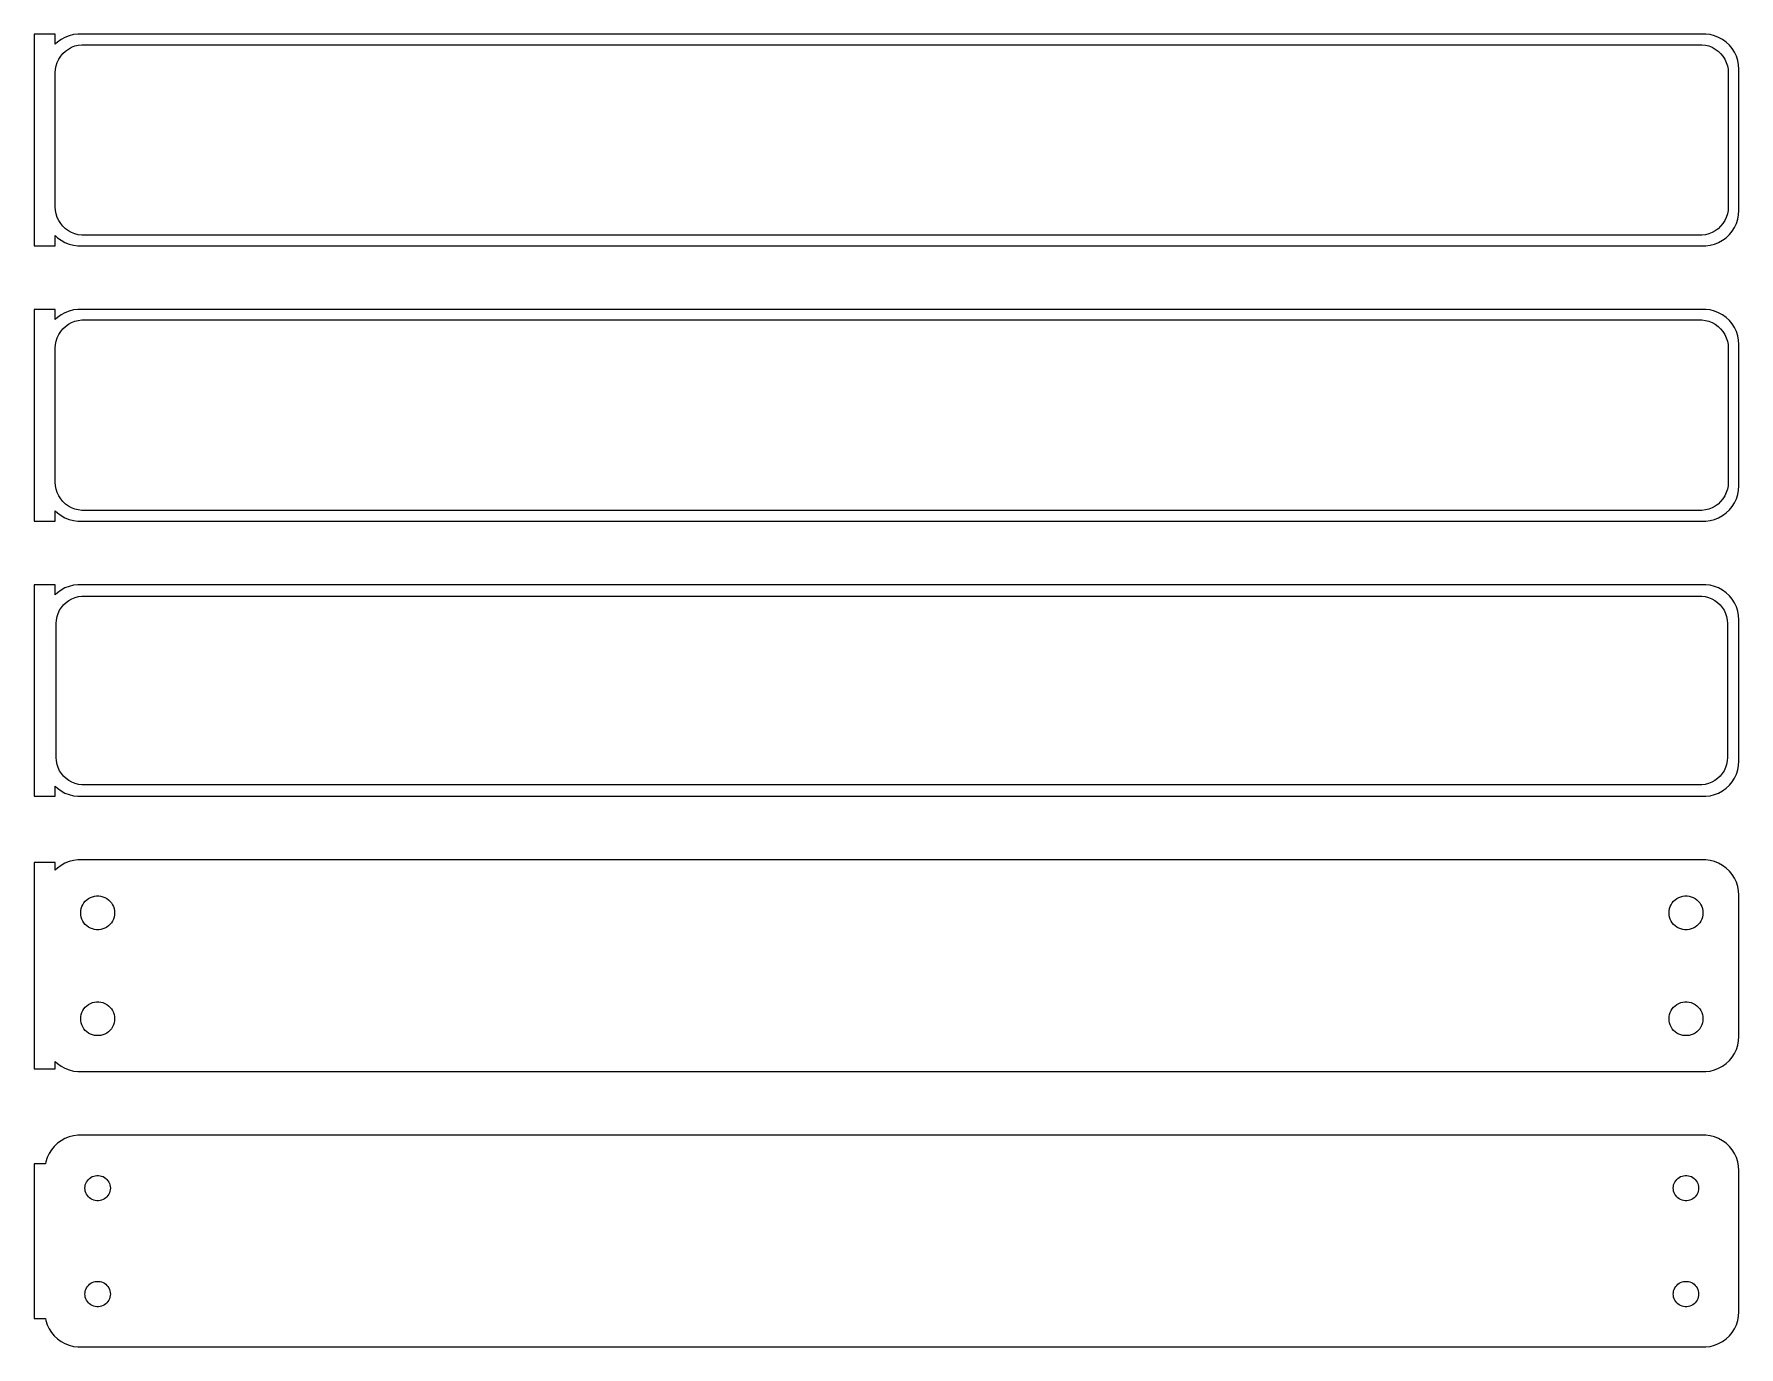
# Model space of a CAD drawing. Header units: metres. Extents: x -122 to 120, y 141 to 327.
import ezdxf

# ---------------------------------------------------------------- set-up
doc = ezdxf.new("R2010")
doc.units = ezdxf.units.M

msp = doc.modelspace()

# ---------------------------------------------------------------- linework, layer by layer
for p, q in [((-118.5, 326.99), (-121.5, 326.99)), ((-121.5, 326.99), (-121.5, 297.01)), ((-118.5, 325.559), (-118.5, 326.99)), ((-117.679, 326.222), (-118.187, 325.853)), ((-117.129, 326.524), (-117.679, 326.222)), ((-116.545, 326.755), (-117.129, 326.524)), ((-115.937, 326.911), (-116.545, 326.755)), ((-115.314, 326.99), (-115.937, 326.911)), ((115.314, 326.99), (-115.314, 326.99)), ((115.937, 326.911), (115.314, 326.99)), ((116.545, 326.755), (115.937, 326.911)), ((117.129, 326.524), (116.545, 326.755)), ((117.679, 326.222), (117.129, 326.524)), ((118.187, 325.853), (117.679, 326.222)), ((-118.187, 325.853), (-118.5, 325.559)), ((-118.005, 323.427), (-117.736, 323.851)), ((-117.736, 323.851), (-117.416, 324.238)), ((-117.416, 324.238), (-117.05, 324.582)), ((-117.05, 324.582), (-116.643, 324.877)), ((-116.643, 324.877), (-116.203, 325.119)), ((-116.203, 325.119), (-115.736, 325.304)), ((-115.736, 325.304), (-115.25, 325.429)), ((-115.25, 325.429), (-114.751, 325.492)), ((-114.751, 325.492), (114.751, 325.492)), ((114.751, 325.492), (115.25, 325.429)), ((115.25, 325.429), (115.736, 325.304)), ((115.736, 325.304), (116.203, 325.119)), ((116.203, 325.119), (116.643, 324.877)), ((116.643, 324.877), (117.05, 324.582)), ((117.05, 324.582), (117.416, 324.238)), ((117.416, 324.238), (117.736, 323.851)), ((117.736, 323.851), (118.005, 323.427)), ((118.645, 325.423), (118.187, 325.853)), ((119.045, 324.939), (118.645, 325.423)), ((119.382, 324.409), (119.045, 324.939)), ((119.649, 323.841), (119.382, 324.409)), ((119.843, 323.243), (119.649, 323.841)), ((-118.5, 321.5), (-118.468, 322.001)), ((-118.5, 302.5), (-118.5, 321.5)), ((-118.468, 322.001), (-118.374, 322.495)), ((-118.374, 322.495), (-118.219, 322.972)), ((-118.219, 322.972), (-118.005, 323.427)), ((118.005, 323.427), (118.219, 322.972)), ((118.219, 322.972), (118.374, 322.495)), ((118.374, 322.495), (118.468, 322.001)), ((118.468, 322.001), (118.5, 321.5)), ((118.5, 321.5), (118.5, 302.5)), ((119.961, 322.627), (119.843, 323.243)), ((120, 322), (119.961, 322.627)), ((120, 302), (120, 322)), ((-118.468, 301.999), (-118.5, 302.5)), ((-118.374, 301.505), (-118.468, 301.999)), ((118.468, 301.999), (118.374, 301.505)), ((118.5, 302.5), (118.468, 301.999)), ((119.961, 301.373), (120, 302)), ((-118.219, 301.028), (-118.374, 301.505)), ((-118.005, 300.573), (-118.219, 301.028)), ((-117.736, 300.149), (-118.005, 300.573)), ((-117.416, 299.762), (-117.736, 300.149)), ((-117.05, 299.418), (-117.416, 299.762)), ((117.416, 299.762), (117.05, 299.418)), ((117.736, 300.149), (117.416, 299.762)), ((118.005, 300.573), (117.736, 300.149)), ((118.219, 301.028), (118.005, 300.573)), ((118.374, 301.505), (118.219, 301.028)), ((119.045, 299.061), (119.382, 299.591)), ((119.382, 299.591), (119.649, 300.159)), ((119.649, 300.159), (119.843, 300.757)), ((119.843, 300.757), (119.961, 301.373)), ((-118.5, 298.441), (-118.187, 298.147)), ((-118.5, 297.01), (-118.5, 298.441)), ((-118.187, 298.147), (-117.679, 297.778)), ((-117.679, 297.778), (-117.129, 297.476)), ((-117.129, 297.476), (-116.545, 297.245)), ((-116.643, 299.123), (-117.05, 299.418)), ((-116.203, 298.881), (-116.643, 299.123)), ((-116.545, 297.245), (-115.937, 297.089)), ((-115.736, 298.696), (-116.203, 298.881)), ((-115.937, 297.089), (-115.314, 297.01)), ((-115.25, 298.571), (-115.736, 298.696)), ((-114.751, 298.508), (-115.25, 298.571)), ((114.751, 298.508), (-114.751, 298.508)), ((115.25, 298.571), (114.751, 298.508)), ((115.736, 298.696), (115.25, 298.571)), ((115.314, 297.01), (115.937, 297.089)), ((116.203, 298.881), (115.736, 298.696)), ((115.937, 297.089), (116.545, 297.245)), ((116.643, 299.123), (116.203, 298.881)), ((116.545, 297.245), (117.129, 297.476)), ((117.05, 299.418), (116.643, 299.123)), ((117.129, 297.476), (117.679, 297.778)), ((117.679, 297.778), (118.187, 298.147)), ((118.187, 298.147), (118.645, 298.577)), ((118.645, 298.577), (119.045, 299.061)), ((-121.5, 297.01), (-118.5, 297.01)), ((-115.314, 297.01), (115.314, 297.01)), ((-118.5, 287.99), (-121.5, 287.99)), ((-121.5, 287.99), (-121.5, 258.01)), ((-118.5, 286.559), (-118.5, 287.99)), ((-117.129, 287.524), (-117.679, 287.222)), ((-116.545, 287.755), (-117.129, 287.524)), ((-115.937, 287.911), (-116.545, 287.755)), ((-115.314, 287.99), (-115.937, 287.911)), ((115.314, 287.99), (-115.314, 287.99)), ((115.937, 287.911), (115.314, 287.99)), ((116.545, 287.755), (115.937, 287.911)), ((117.129, 287.524), (116.545, 287.755)), ((117.679, 287.222), (117.129, 287.524)), ((-118.187, 286.853), (-118.5, 286.559)), ((-117.679, 287.222), (-118.187, 286.853)), ((-117.736, 284.851), (-117.416, 285.238)), ((-117.416, 285.238), (-117.05, 285.582)), ((-117.05, 285.582), (-116.643, 285.877)), ((-116.643, 285.877), (-116.203, 286.119)), ((-116.203, 286.119), (-115.736, 286.304)), ((-115.736, 286.304), (-115.25, 286.429)), ((-115.25, 286.429), (-114.751, 286.492)), ((-114.751, 286.492), (114.751, 286.492)), ((114.751, 286.492), (115.25, 286.429)), ((115.25, 286.429), (115.736, 286.304)), ((115.736, 286.304), (116.203, 286.119)), ((116.203, 286.119), (116.643, 285.877)), ((116.643, 285.877), (117.05, 285.582)), ((117.05, 285.582), (117.416, 285.238)), ((117.416, 285.238), (117.736, 284.851)), ((118.187, 286.853), (117.679, 287.222)), ((118.645, 286.423), (118.187, 286.853)), ((119.045, 285.939), (118.645, 286.423)), ((119.382, 285.409), (119.045, 285.939)), ((119.649, 284.841), (119.382, 285.409)), ((-118.5, 282.5), (-118.468, 283.001)), ((-118.468, 283.001), (-118.374, 283.495)), ((-118.374, 283.495), (-118.219, 283.972)), ((-118.219, 283.972), (-118.005, 284.427)), ((-118.005, 284.427), (-117.736, 284.851)), ((117.736, 284.851), (118.005, 284.427)), ((118.005, 284.427), (118.219, 283.972)), ((118.219, 283.972), (118.374, 283.495)), ((118.374, 283.495), (118.468, 283.001)), ((118.468, 283.001), (118.5, 282.5)), ((119.843, 284.243), (119.649, 284.841)), ((119.961, 283.627), (119.843, 284.243)), ((120, 283), (119.961, 283.627)), ((120, 263), (120, 283)), ((-118.5, 263.5), (-118.5, 282.5)), ((118.5, 282.5), (118.5, 263.5)), ((-118.468, 262.999), (-118.5, 263.5)), ((118.5, 263.5), (118.468, 262.999)), ((-118.374, 262.505), (-118.468, 262.999)), ((-118.219, 262.028), (-118.374, 262.505)), ((-118.005, 261.573), (-118.219, 262.028)), ((-117.736, 261.149), (-118.005, 261.573)), ((-117.416, 260.762), (-117.736, 261.149)), ((117.736, 261.149), (117.416, 260.762)), ((118.005, 261.573), (117.736, 261.149)), ((118.219, 262.028), (118.005, 261.573)), ((118.374, 262.505), (118.219, 262.028)), ((118.468, 262.999), (118.374, 262.505)), ((119.382, 260.591), (119.649, 261.159)), ((119.649, 261.159), (119.843, 261.757)), ((119.843, 261.757), (119.961, 262.373)), ((119.961, 262.373), (120, 263)), ((-118.5, 259.441), (-118.187, 259.147)), ((-118.5, 258.01), (-118.5, 259.441)), ((-118.187, 259.147), (-117.679, 258.778)), ((-117.679, 258.778), (-117.129, 258.476)), ((-117.05, 260.418), (-117.416, 260.762)), ((-117.129, 258.476), (-116.545, 258.245)), ((-116.643, 260.123), (-117.05, 260.418)), ((-116.203, 259.881), (-116.643, 260.123)), ((-115.736, 259.696), (-116.203, 259.881)), ((-115.25, 259.571), (-115.736, 259.696)), ((-114.751, 259.508), (-115.25, 259.571)), ((114.751, 259.508), (-114.751, 259.508)), ((115.25, 259.571), (114.751, 259.508)), ((115.736, 259.696), (115.25, 259.571)), ((116.203, 259.881), (115.736, 259.696)), ((116.643, 260.123), (116.203, 259.881)), ((116.545, 258.245), (117.129, 258.476)), ((117.05, 260.418), (116.643, 260.123)), ((117.416, 260.762), (117.05, 260.418)), ((117.129, 258.476), (117.679, 258.778)), ((117.679, 258.778), (118.187, 259.147)), ((118.187, 259.147), (118.645, 259.577)), ((118.645, 259.577), (119.045, 260.061)), ((119.045, 260.061), (119.382, 260.591)), ((-121.5, 258.01), (-118.5, 258.01)), ((-116.545, 258.245), (-115.937, 258.089)), ((-115.937, 258.089), (-115.314, 258.01)), ((-115.314, 258.01), (115.314, 258.01)), ((115.314, 258.01), (115.937, 258.089)), ((115.937, 258.089), (116.545, 258.245)), ((-118.5, 248.99), (-121.5, 248.99)), ((-121.5, 248.99), (-121.5, 219.01)), ((-118.5, 247.559), (-118.5, 248.99)), ((-116.545, 248.755), (-117.129, 248.524)), ((-115.937, 248.911), (-116.545, 248.755)), ((-115.314, 248.99), (-115.937, 248.911)), ((115.314, 248.99), (-115.314, 248.99)), ((115.937, 248.911), (115.314, 248.99)), ((116.545, 248.755), (115.937, 248.911)), ((117.129, 248.524), (116.545, 248.755)), ((-118.187, 247.853), (-118.5, 247.559)), ((-117.679, 248.222), (-118.187, 247.853)), ((-117.129, 248.524), (-117.679, 248.222)), ((-117.323, 246.151), (-116.969, 246.484)), ((-116.969, 246.484), (-116.575, 246.77)), ((-116.575, 246.77), (-116.149, 247.004)), ((-116.149, 247.004), (-115.697, 247.183)), ((-115.697, 247.183), (-115.226, 247.304)), ((-115.226, 247.304), (-114.743, 247.365)), ((-114.743, 247.365), (114.743, 247.365)), ((114.743, 247.365), (115.226, 247.304)), ((115.226, 247.304), (115.697, 247.183)), ((115.697, 247.183), (116.149, 247.004)), ((116.149, 247.004), (116.575, 246.77)), ((116.575, 246.77), (116.969, 246.484)), ((116.969, 246.484), (117.323, 246.151)), ((117.679, 248.222), (117.129, 248.524)), ((118.187, 247.853), (117.679, 248.222)), ((118.645, 247.423), (118.187, 247.853)), ((119.045, 246.939), (118.645, 247.423)), ((119.382, 246.409), (119.045, 246.939)), ((119.649, 245.841), (119.382, 246.409)), ((-118.373, 243.5), (-118.342, 243.985)), ((-118.342, 243.985), (-118.251, 244.463)), ((-118.251, 244.463), (-118.101, 244.926)), ((-118.101, 244.926), (-117.894, 245.366)), ((-117.894, 245.366), (-117.633, 245.776)), ((-117.633, 245.776), (-117.323, 246.151)), ((117.323, 246.151), (117.633, 245.776)), ((117.633, 245.776), (117.894, 245.366)), ((117.894, 245.366), (118.101, 244.926)), ((118.101, 244.926), (118.251, 244.463)), ((118.251, 244.463), (118.342, 243.985)), ((118.342, 243.985), (118.373, 243.5)), ((119.843, 245.243), (119.649, 245.841)), ((119.961, 244.627), (119.843, 245.243)), ((120, 244), (119.961, 244.627)), ((120, 224), (120, 244)), ((-118.373, 224.5), (-118.373, 243.5)), ((118.373, 243.5), (118.373, 224.5)), ((-118.342, 224.015), (-118.373, 224.5)), ((-118.251, 223.537), (-118.342, 224.015)), ((-118.101, 223.074), (-118.251, 223.537)), ((-117.894, 222.634), (-118.101, 223.074)), ((-117.633, 222.224), (-117.894, 222.634)), ((-117.323, 221.849), (-117.633, 222.224)), ((117.633, 222.224), (117.323, 221.849)), ((117.894, 222.634), (117.633, 222.224)), ((118.101, 223.074), (117.894, 222.634)), ((118.251, 223.537), (118.101, 223.074)), ((118.342, 224.015), (118.251, 223.537)), ((118.373, 224.5), (118.342, 224.015)), ((119.649, 222.159), (119.843, 222.757)), ((119.843, 222.757), (119.961, 223.373)), ((119.961, 223.373), (120, 224)), ((-118.5, 220.441), (-118.187, 220.147)), ((-118.5, 219.01), (-118.5, 220.441)), ((-118.187, 220.147), (-117.679, 219.778)), ((-117.679, 219.778), (-117.129, 219.476)), ((-116.969, 221.516), (-117.323, 221.849)), ((-116.575, 221.23), (-116.969, 221.516)), ((-116.149, 220.996), (-116.575, 221.23)), ((-115.697, 220.817), (-116.149, 220.996)), ((-115.226, 220.696), (-115.697, 220.817)), ((-114.743, 220.635), (-115.226, 220.696)), ((114.743, 220.635), (-114.743, 220.635)), ((115.226, 220.696), (114.743, 220.635)), ((115.697, 220.817), (115.226, 220.696)), ((116.149, 220.996), (115.697, 220.817)), ((116.575, 221.23), (116.149, 220.996)), ((116.969, 221.516), (116.575, 221.23)), ((117.323, 221.849), (116.969, 221.516)), ((117.129, 219.476), (117.679, 219.778)), ((117.679, 219.778), (118.187, 220.147)), ((118.187, 220.147), (118.645, 220.577)), ((118.645, 220.577), (119.045, 221.061)), ((119.045, 221.061), (119.382, 221.591)), ((119.382, 221.591), (119.649, 222.159)), ((-121.5, 219.01), (-118.5, 219.01)), ((-117.129, 219.476), (-116.545, 219.245)), ((-116.545, 219.245), (-115.937, 219.089)), ((-115.937, 219.089), (-115.314, 219.01)), ((-115.314, 219.01), (115.314, 219.01)), ((115.314, 219.01), (115.937, 219.089)), ((115.937, 219.089), (116.545, 219.245)), ((116.545, 219.245), (117.129, 219.476)), ((-118.5, 209.615), (-121.5, 209.615)), ((-121.5, 209.615), (-121.5, 180.385)), ((-118.5, 208.559), (-118.5, 209.615)), ((-118.187, 208.853), (-118.5, 208.559)), ((-117.679, 209.222), (-118.187, 208.853)), ((-117.129, 209.524), (-117.679, 209.222)), ((-116.545, 209.755), (-117.129, 209.524)), ((-115.937, 209.911), (-116.545, 209.755)), ((-115.314, 209.99), (-115.937, 209.911)), ((115.314, 209.99), (-115.314, 209.99)), ((115.937, 209.911), (115.314, 209.99)), ((116.545, 209.755), (115.937, 209.911)), ((117.129, 209.524), (116.545, 209.755)), ((117.679, 209.222), (117.129, 209.524)), ((118.187, 208.853), (117.679, 209.222)), ((118.645, 208.423), (118.187, 208.853)), ((119.045, 207.939), (118.645, 208.423)), ((119.382, 207.409), (119.045, 207.939)), ((119.649, 206.841), (119.382, 207.409)), ((119.843, 206.243), (119.649, 206.841)), ((119.961, 205.627), (119.843, 206.243)), ((120, 205), (119.961, 205.627)), ((-114.881, 202.801), (-114.825, 203.097)), ((-114.825, 203.097), (-114.731, 203.383)), ((-114.731, 203.383), (-114.603, 203.656)), ((-114.603, 203.656), (-114.442, 203.911)), ((-114.442, 203.911), (-114.25, 204.143)), ((-114.25, 204.143), (-114.03, 204.349)), ((-114.03, 204.349), (-113.786, 204.526)), ((-113.786, 204.526), (-113.522, 204.672)), ((-113.522, 204.672), (-113.242, 204.783)), ((-113.242, 204.783), (-112.95, 204.857)), ((-112.95, 204.857), (-112.651, 204.895)), ((-112.651, 204.895), (-112.349, 204.895)), ((-112.349, 204.895), (-112.05, 204.857)), ((-112.05, 204.857), (-111.758, 204.783)), ((-111.758, 204.783), (-111.478, 204.672)), ((-111.478, 204.672), (-111.214, 204.526)), ((-111.214, 204.526), (-110.97, 204.349)), ((-110.97, 204.349), (-110.75, 204.143)), ((-110.75, 204.143), (-110.558, 203.911)), ((-110.558, 203.911), (-110.397, 203.656)), ((-110.397, 203.656), (-110.269, 203.383)), ((-110.269, 203.383), (-110.175, 203.097)), ((-110.175, 203.097), (-110.119, 202.801)), ((110.119, 202.801), (110.175, 203.097)), ((110.175, 203.097), (110.269, 203.383)), ((110.269, 203.383), (110.397, 203.656)), ((110.397, 203.656), (110.558, 203.911)), ((110.558, 203.911), (110.75, 204.143)), ((110.75, 204.143), (110.97, 204.349)), ((110.97, 204.349), (111.214, 204.526)), ((111.214, 204.526), (111.478, 204.672)), ((111.478, 204.672), (111.758, 204.783)), ((111.758, 204.783), (112.05, 204.857)), ((112.05, 204.857), (112.349, 204.895)), ((112.349, 204.895), (112.651, 204.895)), ((112.651, 204.895), (112.95, 204.857)), ((112.95, 204.857), (113.242, 204.783)), ((113.242, 204.783), (113.522, 204.672)), ((113.522, 204.672), (113.786, 204.526)), ((113.786, 204.526), (114.03, 204.349)), ((114.03, 204.349), (114.25, 204.143)), ((114.25, 204.143), (114.442, 203.911)), ((114.442, 203.911), (114.603, 203.656)), ((114.603, 203.656), (114.731, 203.383)), ((114.731, 203.383), (114.825, 203.097)), ((114.825, 203.097), (114.881, 202.801)), ((120, 185), (120, 205)), ((-114.9, 202.5), (-114.881, 202.801)), ((-114.881, 202.199), (-114.9, 202.5)), ((-114.825, 201.903), (-114.881, 202.199)), ((-114.731, 201.617), (-114.825, 201.903)), ((-114.603, 201.344), (-114.731, 201.617)), ((-114.442, 201.089), (-114.603, 201.344)), ((-114.25, 200.857), (-114.442, 201.089)), ((-114.03, 200.651), (-114.25, 200.857)), ((-113.786, 200.474), (-114.03, 200.651)), ((-113.522, 200.328), (-113.786, 200.474)), ((-111.214, 200.474), (-111.478, 200.328)), ((-110.97, 200.651), (-111.214, 200.474)), ((-110.75, 200.857), (-110.97, 200.651)), ((-110.558, 201.089), (-110.75, 200.857)), ((-110.397, 201.344), (-110.558, 201.089)), ((-110.269, 201.617), (-110.397, 201.344)), ((-110.175, 201.903), (-110.269, 201.617)), ((-110.119, 202.199), (-110.175, 201.903)), ((-110.119, 202.801), (-110.1, 202.5)), ((-110.1, 202.5), (-110.119, 202.199)), ((110.1, 202.5), (110.119, 202.801)), ((110.119, 202.199), (110.1, 202.5)), ((110.175, 201.903), (110.119, 202.199)), ((110.269, 201.617), (110.175, 201.903)), ((110.397, 201.344), (110.269, 201.617)), ((110.558, 201.089), (110.397, 201.344)), ((110.75, 200.857), (110.558, 201.089)), ((110.97, 200.651), (110.75, 200.857)), ((111.214, 200.474), (110.97, 200.651)), ((111.478, 200.328), (111.214, 200.474)), ((113.786, 200.474), (113.522, 200.328)), ((114.03, 200.651), (113.786, 200.474)), ((114.25, 200.857), (114.03, 200.651)), ((114.442, 201.089), (114.25, 200.857)), ((114.603, 201.344), (114.442, 201.089)), ((114.731, 201.617), (114.603, 201.344)), ((114.825, 201.903), (114.731, 201.617)), ((114.881, 202.199), (114.825, 201.903)), ((114.881, 202.801), (114.9, 202.5)), ((114.9, 202.5), (114.881, 202.199)), ((-113.242, 200.217), (-113.522, 200.328)), ((-112.95, 200.143), (-113.242, 200.217)), ((-112.651, 200.105), (-112.95, 200.143)), ((-112.349, 200.105), (-112.651, 200.105)), ((-112.05, 200.143), (-112.349, 200.105)), ((-111.758, 200.217), (-112.05, 200.143)), ((-111.478, 200.328), (-111.758, 200.217)), ((111.758, 200.217), (111.478, 200.328)), ((112.05, 200.143), (111.758, 200.217)), ((112.349, 200.105), (112.05, 200.143)), ((112.651, 200.105), (112.349, 200.105)), ((112.95, 200.143), (112.651, 200.105)), ((113.242, 200.217), (112.95, 200.143)), ((113.522, 200.328), (113.242, 200.217)), ((-114.825, 188.097), (-114.731, 188.383)), ((-114.731, 188.383), (-114.603, 188.656)), ((-114.603, 188.656), (-114.442, 188.911)), ((-114.442, 188.911), (-114.25, 189.143)), ((-114.25, 189.143), (-114.03, 189.349)), ((-114.03, 189.349), (-113.786, 189.526)), ((-113.786, 189.526), (-113.522, 189.672)), ((-113.522, 189.672), (-113.242, 189.783)), ((-113.242, 189.783), (-112.95, 189.857)), ((-112.95, 189.857), (-112.651, 189.895)), ((-112.651, 189.895), (-112.349, 189.895)), ((-112.349, 189.895), (-112.05, 189.857)), ((-112.05, 189.857), (-111.758, 189.783)), ((-111.758, 189.783), (-111.478, 189.672)), ((-111.478, 189.672), (-111.214, 189.526)), ((-111.214, 189.526), (-110.97, 189.349)), ((-110.97, 189.349), (-110.75, 189.143)), ((-110.75, 189.143), (-110.558, 188.911)), ((-110.558, 188.911), (-110.397, 188.656)), ((-110.397, 188.656), (-110.269, 188.383)), ((-110.269, 188.383), (-110.175, 188.097)), ((110.175, 188.097), (110.269, 188.383)), ((110.269, 188.383), (110.397, 188.656)), ((110.397, 188.656), (110.558, 188.911)), ((110.558, 188.911), (110.75, 189.143)), ((110.75, 189.143), (110.97, 189.349)), ((110.97, 189.349), (111.214, 189.526)), ((111.214, 189.526), (111.478, 189.672)), ((111.478, 189.672), (111.758, 189.783)), ((111.758, 189.783), (112.05, 189.857)), ((112.05, 189.857), (112.349, 189.895)), ((112.349, 189.895), (112.651, 189.895)), ((112.651, 189.895), (112.95, 189.857)), ((112.95, 189.857), (113.242, 189.783)), ((113.242, 189.783), (113.522, 189.672)), ((113.522, 189.672), (113.786, 189.526)), ((113.786, 189.526), (114.03, 189.349)), ((114.03, 189.349), (114.25, 189.143)), ((114.25, 189.143), (114.442, 188.911)), ((114.442, 188.911), (114.603, 188.656)), ((114.603, 188.656), (114.731, 188.383)), ((114.731, 188.383), (114.825, 188.097)), ((-114.9, 187.5), (-114.881, 187.801)), ((-114.881, 187.199), (-114.9, 187.5)), ((-114.881, 187.801), (-114.825, 188.097)), ((-114.825, 186.903), (-114.881, 187.199)), ((-114.731, 186.617), (-114.825, 186.903)), ((-114.603, 186.344), (-114.731, 186.617)), ((-114.442, 186.089), (-114.603, 186.344)), ((-114.25, 185.857), (-114.442, 186.089)), ((-110.558, 186.089), (-110.75, 185.857)), ((-110.397, 186.344), (-110.558, 186.089)), ((-110.269, 186.617), (-110.397, 186.344)), ((-110.175, 186.903), (-110.269, 186.617)), ((-110.175, 188.097), (-110.119, 187.801)), ((-110.119, 187.199), (-110.175, 186.903)), ((-110.119, 187.801), (-110.1, 187.5)), ((-110.1, 187.5), (-110.119, 187.199)), ((110.1, 187.5), (110.119, 187.801)), ((110.119, 187.199), (110.1, 187.5)), ((110.119, 187.801), (110.175, 188.097)), ((110.175, 186.903), (110.119, 187.199)), ((110.269, 186.617), (110.175, 186.903)), ((110.397, 186.344), (110.269, 186.617)), ((110.558, 186.089), (110.397, 186.344)), ((110.75, 185.857), (110.558, 186.089)), ((114.442, 186.089), (114.25, 185.857)), ((114.603, 186.344), (114.442, 186.089)), ((114.731, 186.617), (114.603, 186.344)), ((114.825, 186.903), (114.731, 186.617)), ((114.825, 188.097), (114.881, 187.801)), ((114.881, 187.199), (114.825, 186.903)), ((114.881, 187.801), (114.9, 187.5)), ((114.9, 187.5), (114.881, 187.199)), ((-114.03, 185.651), (-114.25, 185.857)), ((-113.786, 185.474), (-114.03, 185.651)), ((-113.522, 185.328), (-113.786, 185.474)), ((-113.242, 185.217), (-113.522, 185.328)), ((-112.95, 185.143), (-113.242, 185.217)), ((-112.651, 185.105), (-112.95, 185.143)), ((-112.349, 185.105), (-112.651, 185.105)), ((-112.05, 185.143), (-112.349, 185.105)), ((-111.758, 185.217), (-112.05, 185.143)), ((-111.478, 185.328), (-111.758, 185.217)), ((-111.214, 185.474), (-111.478, 185.328)), ((-110.97, 185.651), (-111.214, 185.474)), ((-110.75, 185.857), (-110.97, 185.651)), ((110.97, 185.651), (110.75, 185.857)), ((111.214, 185.474), (110.97, 185.651)), ((111.478, 185.328), (111.214, 185.474)), ((111.758, 185.217), (111.478, 185.328)), ((112.05, 185.143), (111.758, 185.217)), ((112.349, 185.105), (112.05, 185.143)), ((112.651, 185.105), (112.349, 185.105)), ((112.95, 185.143), (112.651, 185.105)), ((113.242, 185.217), (112.95, 185.143)), ((113.522, 185.328), (113.242, 185.217)), ((113.786, 185.474), (113.522, 185.328)), ((114.03, 185.651), (113.786, 185.474)), ((114.25, 185.857), (114.03, 185.651)), ((119.649, 183.159), (119.843, 183.757)), ((119.843, 183.757), (119.961, 184.373)), ((119.961, 184.373), (120, 185)), ((-118.5, 180.385), (-118.5, 181.441)), ((-118.5, 181.441), (-118.187, 181.147)), ((-118.187, 181.147), (-117.679, 180.778)), ((117.679, 180.778), (118.187, 181.147)), ((118.187, 181.147), (118.645, 181.577)), ((118.645, 181.577), (119.045, 182.061)), ((119.045, 182.061), (119.382, 182.591)), ((119.382, 182.591), (119.649, 183.159)), ((-121.5, 180.385), (-118.5, 180.385)), ((-117.679, 180.778), (-117.129, 180.476)), ((-117.129, 180.476), (-116.545, 180.245)), ((-116.545, 180.245), (-115.937, 180.089)), ((-115.937, 180.089), (-115.314, 180.01)), ((-115.314, 180.01), (115.314, 180.01)), ((115.314, 180.01), (115.937, 180.089)), ((115.937, 180.089), (116.545, 180.245)), ((116.545, 180.245), (117.129, 180.476)), ((117.129, 180.476), (117.679, 180.778)), ((-118.645, 169.423), (-119.045, 168.939)), ((-118.187, 169.853), (-118.645, 169.423)), ((-117.679, 170.222), (-118.187, 169.853)), ((-117.129, 170.524), (-117.679, 170.222)), ((-116.545, 170.755), (-117.129, 170.524)), ((-115.937, 170.911), (-116.545, 170.755)), ((-115.314, 170.99), (-115.937, 170.911)), ((115.314, 170.99), (-115.314, 170.99)), ((115.937, 170.911), (115.314, 170.99)), ((116.545, 170.755), (115.937, 170.911)), ((117.129, 170.524), (116.545, 170.755)), ((117.679, 170.222), (117.129, 170.524)), ((118.187, 169.853), (117.679, 170.222)), ((118.645, 169.423), (118.187, 169.853)), ((119.045, 168.939), (118.645, 169.423)), ((-119.9, 166.944), (-121.5, 166.944)), ((-121.5, 166.944), (-121.5, 145.056)), ((-119.843, 167.243), (-119.9, 166.944)), ((-119.649, 167.841), (-119.843, 167.243)), ((-119.382, 168.409), (-119.649, 167.841)), ((-119.045, 168.939), (-119.382, 168.409)), ((119.382, 168.409), (119.045, 168.939)), ((119.649, 167.841), (119.382, 168.409)), ((119.843, 167.243), (119.649, 167.841)), ((119.961, 166.627), (119.843, 167.243)), ((-114.174, 164.163), (-114.077, 164.367)), ((-114.077, 164.367), (-113.956, 164.558)), ((-113.956, 164.558), (-113.812, 164.732)), ((-113.812, 164.732), (-113.647, 164.887)), ((-113.647, 164.887), (-113.464, 165.02)), ((-113.464, 165.02), (-113.266, 165.129)), ((-113.266, 165.129), (-113.056, 165.212)), ((-113.056, 165.212), (-112.837, 165.268)), ((-112.837, 165.268), (-112.613, 165.296)), ((-112.613, 165.296), (-112.387, 165.296)), ((-112.387, 165.296), (-112.163, 165.268)), ((-112.163, 165.268), (-111.944, 165.212)), ((-111.944, 165.212), (-111.734, 165.129)), ((-111.734, 165.129), (-111.536, 165.02)), ((-111.536, 165.02), (-111.353, 164.887)), ((-111.353, 164.887), (-111.188, 164.732)), ((-111.188, 164.732), (-111.044, 164.558)), ((-111.044, 164.558), (-110.923, 164.367)), ((-110.923, 164.367), (-110.826, 164.163)), ((110.826, 164.163), (110.923, 164.367)), ((110.923, 164.367), (111.044, 164.558)), ((111.044, 164.558), (111.188, 164.732)), ((111.188, 164.732), (111.353, 164.887)), ((111.353, 164.887), (111.536, 165.02)), ((111.536, 165.02), (111.734, 165.129)), ((111.734, 165.129), (111.944, 165.212)), ((111.944, 165.212), (112.163, 165.268)), ((112.163, 165.268), (112.387, 165.296)), ((112.387, 165.296), (112.613, 165.296)), ((112.613, 165.296), (112.837, 165.268)), ((112.837, 165.268), (113.056, 165.212)), ((113.056, 165.212), (113.266, 165.129)), ((113.266, 165.129), (113.464, 165.02)), ((113.464, 165.02), (113.647, 164.887)), ((113.647, 164.887), (113.812, 164.732)), ((113.812, 164.732), (113.956, 164.558)), ((113.956, 164.558), (114.077, 164.367)), ((114.077, 164.367), (114.174, 164.163)), ((120, 166), (119.961, 166.627)), ((120, 146), (120, 166)), ((-114.3, 163.5), (-114.286, 163.726)), ((-114.286, 163.274), (-114.3, 163.5)), ((-114.286, 163.726), (-114.243, 163.948)), ((-114.243, 163.052), (-114.286, 163.274)), ((-114.243, 163.948), (-114.174, 164.163)), ((-114.174, 162.837), (-114.243, 163.052)), ((-114.077, 162.633), (-114.174, 162.837)), ((-113.956, 162.442), (-114.077, 162.633)), ((-113.812, 162.268), (-113.956, 162.442)), ((-113.647, 162.113), (-113.812, 162.268)), ((-113.464, 161.98), (-113.647, 162.113)), ((-113.266, 161.871), (-113.464, 161.98)), ((-113.056, 161.788), (-113.266, 161.871)), ((-111.734, 161.871), (-111.944, 161.788)), ((-111.536, 161.98), (-111.734, 161.871)), ((-111.353, 162.113), (-111.536, 161.98)), ((-111.188, 162.268), (-111.353, 162.113)), ((-111.044, 162.442), (-111.188, 162.268)), ((-110.923, 162.633), (-111.044, 162.442)), ((-110.826, 162.837), (-110.923, 162.633)), ((-110.826, 164.163), (-110.757, 163.948)), ((-110.757, 163.052), (-110.826, 162.837)), ((-110.757, 163.948), (-110.714, 163.726)), ((-110.714, 163.274), (-110.757, 163.052)), ((-110.714, 163.726), (-110.7, 163.5)), ((-110.7, 163.5), (-110.714, 163.274)), ((110.7, 163.5), (110.714, 163.726)), ((110.714, 163.274), (110.7, 163.5)), ((110.714, 163.726), (110.757, 163.948)), ((110.757, 163.052), (110.714, 163.274)), ((110.757, 163.948), (110.826, 164.163)), ((110.826, 162.837), (110.757, 163.052)), ((110.923, 162.633), (110.826, 162.837)), ((111.044, 162.442), (110.923, 162.633)), ((111.188, 162.268), (111.044, 162.442)), ((111.353, 162.113), (111.188, 162.268)), ((111.536, 161.98), (111.353, 162.113)), ((111.734, 161.871), (111.536, 161.98)), ((111.944, 161.788), (111.734, 161.871)), ((113.266, 161.871), (113.056, 161.788)), ((113.464, 161.98), (113.266, 161.871)), ((113.647, 162.113), (113.464, 161.98)), ((113.812, 162.268), (113.647, 162.113)), ((113.956, 162.442), (113.812, 162.268)), ((114.077, 162.633), (113.956, 162.442)), ((114.174, 162.837), (114.077, 162.633)), ((114.174, 164.163), (114.243, 163.948)), ((114.243, 163.052), (114.174, 162.837)), ((114.243, 163.948), (114.286, 163.726)), ((114.286, 163.274), (114.243, 163.052)), ((114.286, 163.726), (114.3, 163.5)), ((114.3, 163.5), (114.286, 163.274)), ((-112.837, 161.732), (-113.056, 161.788)), ((-112.613, 161.704), (-112.837, 161.732)), ((-112.387, 161.704), (-112.613, 161.704)), ((-112.163, 161.732), (-112.387, 161.704)), ((-111.944, 161.788), (-112.163, 161.732)), ((112.163, 161.732), (111.944, 161.788)), ((112.387, 161.704), (112.163, 161.732)), ((112.613, 161.704), (112.387, 161.704)), ((112.837, 161.732), (112.613, 161.704)), ((113.056, 161.788), (112.837, 161.732)), ((-113.956, 149.558), (-113.812, 149.732)), ((-113.812, 149.732), (-113.647, 149.887)), ((-113.647, 149.887), (-113.464, 150.02)), ((-113.464, 150.02), (-113.266, 150.129)), ((-113.266, 150.129), (-113.056, 150.212)), ((-113.056, 150.212), (-112.837, 150.268)), ((-112.837, 150.268), (-112.613, 150.296)), ((-112.613, 150.296), (-112.387, 150.296)), ((-112.387, 150.296), (-112.163, 150.268)), ((-112.163, 150.268), (-111.944, 150.212)), ((-111.944, 150.212), (-111.734, 150.129)), ((-111.734, 150.129), (-111.536, 150.02)), ((-111.536, 150.02), (-111.353, 149.887)), ((-111.353, 149.887), (-111.188, 149.732)), ((-111.188, 149.732), (-111.044, 149.558)), ((111.044, 149.558), (111.188, 149.732)), ((111.188, 149.732), (111.353, 149.887)), ((111.353, 149.887), (111.536, 150.02)), ((111.536, 150.02), (111.734, 150.129)), ((111.734, 150.129), (111.944, 150.212)), ((111.944, 150.212), (112.163, 150.268)), ((112.163, 150.268), (112.387, 150.296)), ((112.387, 150.296), (112.613, 150.296)), ((112.613, 150.296), (112.837, 150.268)), ((112.837, 150.268), (113.056, 150.212)), ((113.056, 150.212), (113.266, 150.129)), ((113.266, 150.129), (113.464, 150.02)), ((113.464, 150.02), (113.647, 149.887)), ((113.647, 149.887), (113.812, 149.732)), ((113.812, 149.732), (113.956, 149.558)), ((-114.3, 148.5), (-114.286, 148.726)), ((-114.286, 148.274), (-114.3, 148.5)), ((-114.286, 148.726), (-114.243, 148.948)), ((-114.243, 148.052), (-114.286, 148.274)), ((-114.243, 148.948), (-114.174, 149.163)), ((-114.174, 147.837), (-114.243, 148.052)), ((-114.174, 149.163), (-114.077, 149.367)), ((-114.077, 147.633), (-114.174, 147.837)), ((-114.077, 149.367), (-113.956, 149.558)), ((-113.956, 147.442), (-114.077, 147.633)), ((-113.812, 147.268), (-113.956, 147.442)), ((-111.044, 147.442), (-111.188, 147.268)), ((-111.044, 149.558), (-110.923, 149.367)), ((-110.923, 147.633), (-111.044, 147.442)), ((-110.923, 149.367), (-110.826, 149.163)), ((-110.826, 147.837), (-110.923, 147.633)), ((-110.826, 149.163), (-110.757, 148.948)), ((-110.757, 148.052), (-110.826, 147.837)), ((-110.757, 148.948), (-110.714, 148.726)), ((-110.714, 148.274), (-110.757, 148.052)), ((-110.714, 148.726), (-110.7, 148.5)), ((-110.7, 148.5), (-110.714, 148.274)), ((110.7, 148.5), (110.714, 148.726)), ((110.714, 148.274), (110.7, 148.5)), ((110.714, 148.726), (110.757, 148.948)), ((110.757, 148.052), (110.714, 148.274)), ((110.757, 148.948), (110.826, 149.163)), ((110.826, 147.837), (110.757, 148.052)), ((110.826, 149.163), (110.923, 149.367)), ((110.923, 147.633), (110.826, 147.837)), ((110.923, 149.367), (111.044, 149.558)), ((111.044, 147.442), (110.923, 147.633)), ((111.188, 147.268), (111.044, 147.442)), ((113.956, 147.442), (113.812, 147.268)), ((113.956, 149.558), (114.077, 149.367)), ((114.077, 147.633), (113.956, 147.442)), ((114.077, 149.367), (114.174, 149.163)), ((114.174, 147.837), (114.077, 147.633)), ((114.174, 149.163), (114.243, 148.948)), ((114.243, 148.052), (114.174, 147.837)), ((114.243, 148.948), (114.286, 148.726)), ((114.286, 148.274), (114.243, 148.052)), ((114.286, 148.726), (114.3, 148.5)), ((114.3, 148.5), (114.286, 148.274)), ((-121.5, 145.056), (-119.9, 145.056)), ((-119.9, 145.056), (-119.843, 144.757)), ((-113.647, 147.113), (-113.812, 147.268)), ((-113.464, 146.98), (-113.647, 147.113)), ((-113.266, 146.871), (-113.464, 146.98)), ((-113.056, 146.788), (-113.266, 146.871)), ((-112.837, 146.732), (-113.056, 146.788)), ((-112.613, 146.704), (-112.837, 146.732)), ((-112.387, 146.704), (-112.613, 146.704)), ((-112.163, 146.732), (-112.387, 146.704)), ((-111.944, 146.788), (-112.163, 146.732)), ((-111.734, 146.871), (-111.944, 146.788)), ((-111.536, 146.98), (-111.734, 146.871)), ((-111.353, 147.113), (-111.536, 146.98)), ((-111.188, 147.268), (-111.353, 147.113)), ((111.353, 147.113), (111.188, 147.268)), ((111.536, 146.98), (111.353, 147.113)), ((111.734, 146.871), (111.536, 146.98)), ((111.944, 146.788), (111.734, 146.871)), ((112.163, 146.732), (111.944, 146.788)), ((112.387, 146.704), (112.163, 146.732)), ((112.613, 146.704), (112.387, 146.704)), ((112.837, 146.732), (112.613, 146.704)), ((113.056, 146.788), (112.837, 146.732)), ((113.266, 146.871), (113.056, 146.788)), ((113.464, 146.98), (113.266, 146.871)), ((113.647, 147.113), (113.464, 146.98)), ((113.812, 147.268), (113.647, 147.113)), ((119.843, 144.757), (119.961, 145.373)), ((119.961, 145.373), (120, 146)), ((-119.843, 144.757), (-119.649, 144.159)), ((-119.649, 144.159), (-119.382, 143.591)), ((-119.382, 143.591), (-119.045, 143.061)), ((-119.045, 143.061), (-118.645, 142.577)), ((-118.645, 142.577), (-118.187, 142.147)), ((118.187, 142.147), (118.645, 142.577)), ((118.645, 142.577), (119.045, 143.061)), ((119.045, 143.061), (119.382, 143.591)), ((119.382, 143.591), (119.649, 144.159)), ((119.649, 144.159), (119.843, 144.757)), ((-118.187, 142.147), (-117.679, 141.778)), ((-117.679, 141.778), (-117.129, 141.476)), ((-117.129, 141.476), (-116.545, 141.245)), ((-116.545, 141.245), (-115.937, 141.089)), ((-115.937, 141.089), (-115.314, 141.01)), ((-115.314, 141.01), (115.314, 141.01)), ((115.314, 141.01), (115.937, 141.089)), ((115.937, 141.089), (116.545, 141.245)), ((116.545, 141.245), (117.129, 141.476)), ((117.129, 141.476), (117.679, 141.778)), ((117.679, 141.778), (118.187, 142.147))]:
    msp.add_line(p, q)

doc.saveas('drawing.dxf')
